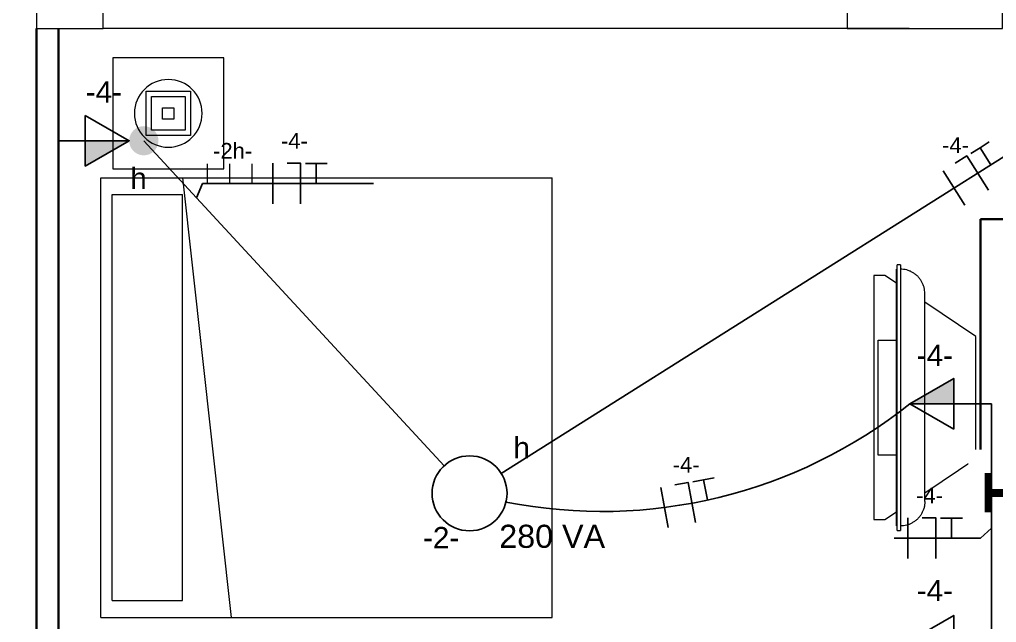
# Model space of a CAD drawing. Header units: metres. Extents: x -182 to 99, y 70 to 117.
# Drawn here: x 66.191 to 70.59, y 83.056 to 85.773 of the extents above; entities that cross this region are included whole.
import ezdxf

# ---------------------------------------------------------------- set-up
doc = ezdxf.new("R2010")
doc.units = ezdxf.units.M
doc.header["$LTSCALE"] = 0.01
doc.linetypes.add('ACAD_ISO02W100', pattern=[15, 12, -3])
for name, color, linetype, lineweight in [('A-DETL', 5, 'Continuous', 9), ('A-WALL', 2, 'Continuous', 9), ('E-LITE-EQPM', 4, 'Continuous', 9), ('I-FURN', 6, 'Continuous', 9), ('S-COLS', 6, 'Continuous', 9)]:
    doc.layers.add(name, color=color, linetype=linetype, lineweight=lineweight)
for name, color, linetype in [('FIAÇÃO', 10, 'Continuous'), ('Iluminação', 7, 'Continuous'), ('TOMADA', 7, 'ACAD_ISO02W100')]:
    doc.layers.add(name, color=color, linetype=linetype)
doc.styles.add('Arial', font='arial.ttf', dxfattribs={"height": 0.29506})
doc.styles.add('Arial_2', font='arial.ttf', dxfattribs={"height": 0.258177})
doc.dimstyles.new('Diagonal', dxfattribs={"dimscale": 0.3048, "dimtxt": 0.258177, "dimasz": 1.025262, "dimexe": 0.984252, "dimexo": 0.615157, "dimgap": 0.04101, "dimtad": 1, "dimrnd": 0.01, "dimzin": 0, "dimdsep": 46, "dimtxsty": 'Arial_2', "dimblk1": 'OBLIQUE', "dimblk2": 'OBLIQUE', "dimsah": 1, "dimcen": 0.09, "dimse1": 1, "dimse2": 1, "dimazin": 0, "dimtfac": 1, "dimtix": 1, "dimtmove": 0, "dimatfit": 3, "dimfxl": 1, "dimtvp": 1, "dimtfill": 1, "dimtolj": 1, "dimtzin": 0, "dimarcsym": 2})

# ---------------------------------------------------------------- blocks, each defined once
blk = doc.blocks.new('Pilar rectangular hormigón - 300 x 700 mm-553680-Nivel 9')
at = {"layer": 'S-COLS'}
for p, q in [((0.15, 0.35), (-0.15, 0.35)), ((-0.15, 0.35), (-0.15, -0.35)), ((0.15, -0.35), (0.15, 0.35)), ((-0.15, -0.35), (0.15, -0.35))]:
    blk.add_line(p, q, dxfattribs=at)
blk = doc.blocks.new('M_Cama-Estándar - 1981 x 2032 mm - Matrimonio grande-171284-Nivel 9')
at = {"layer": 'I-FURN'}
for p, q in [((-0.719, 0.9704), (-0.719, -1.0616)), ((-0.719, 0.9704), (1.262, 0.9704)), ((1.262, 0.9704), (1.262, -1.0616)), ((-0.6428, 0.9196), (-0.6428, 0.6021)), ((-0.6428, 0.9196), (1.1858, 0.9196)), ((1.1858, 0.9196), (1.1858, 0.6021)), ((1.262, 0.6021), (-0.719, 0.3842)), ((-0.6428, 0.6021), (1.1858, 0.6021)), ((-0.719, -1.0616), (1.262, -1.0616))]:
    blk.add_line(p, q, dxfattribs=at)
blk = doc.blocks.new('Table basse - Centre en verre - Table basse - Centre en verre 2-258564-Nivel 9')
at = {"layer": 'I-FURN'}
for p, q in [((0.2653, 0.2891), (-0.2347, 0.2891)), ((-0.2347, 0.2891), (-0.2347, -0.2109)), ((0.2653, -0.2109), (0.2653, 0.2891)), ((-0.0847, -0.0609), (-0.0847, 0.1391)), ((-0.0847, 0.1391), (0.1153, 0.1391)), ((-0.0847, -0.0609), (-0.0847, 0.1391)), ((-0.0847, 0.1391), (0.1153, 0.1391)), ((0.1153, 0.1391), (0.1153, -0.0609)), ((0.1153, 0.1391), (0.1153, -0.0609)), ((0.1153, -0.0609), (-0.0847, -0.0609)), ((0.1153, -0.0609), (-0.0847, -0.0609)), ((-0.2347, -0.2109), (0.2653, -0.2109))]:
    blk.add_line(p, q, dxfattribs=at)
blk = doc.blocks.new('Lampe de bureau - Hémisphérique - Incandescente 60 watts -259517-Nivel 9')
at = {"layer": 'E-LITE-EQPM'}
for p, q in [((-0.0762, -0.0762), (-0.0762, 0.0762)), ((-0.0762, 0.0762), (0.0762, 0.0762)), ((0.0762, 0.0762), (0.0762, -0.0762)), ((-0.0254, -0.0254), (-0.0254, 0.0254)), ((-0.0254, 0.0254), (0.0254, 0.0254)), ((0.0254, 0.0254), (0.0254, -0.0254)), ((0.0254, -0.0254), (-0.0254, -0.0254)), ((0.0762, -0.0762), (-0.0762, -0.0762))]:
    blk.add_line(p, q, dxfattribs=at)
for start, end in [(360, 180), (180, 360)]:
    blk.add_arc((0, 0), 0.1524, start, end, dxfattribs=at)
blk = doc.blocks.new('M_Mueble para TV - M_Mueble para TV-241395-Nivel 9')
at = {"layer": 'I-FURN'}
for p, q in [((0.4002, 0), (-0.1498, 0)), ((0.5546, -0.2302), (0.4002, 0)), ((-0.1498, 0), (-0.3041, -0.23)), ((-0.3899, -0.358), (-0.4248, -0.41)), ((0.6752, -0.41), (0.6403, -0.358)), ((-0.4248, -0.41), (-0.4248, -0.46)), ((0.6752, -0.46), (0.6752, -0.41)), ((-0.4248, -0.46), (0.6752, -0.46))]:
    blk.add_line(p, q, dxfattribs=at)
blk = doc.blocks.new('M_TV - Pantalla plana - 1190mm-V2-Nivel 9')
at = {"layer": 'I-FURN'}
for p, q in [((0.4646, 0.0585), (-0.4725, 0.0585)), ((-0.6025, -0.0515), (-0.6025, -0.0665)), ((-0.6025, -0.0515), (-0.5875, -0.0515)), ((-0.5875, -0.0665), (-0.6025, -0.0665)), ((-0.5875, -0.0515), (0.5796, -0.0515)), ((0.5796, -0.0665), (-0.5875, -0.0665)), ((-0.5825, -0.0665), (-0.5825, -0.0695)), ((0.5746, -0.0695), (-0.5825, -0.0695)), ((-0.2632, -0.1515), (-0.2632, -0.0695)), ((0.2553, -0.0695), (0.2553, -0.1515)), ((0.5746, -0.0695), (0.5746, -0.0665)), ((0.5796, -0.0515), (0.5946, -0.0515)), ((0.5946, -0.0665), (0.5796, -0.0665)), ((0.5946, -0.0665), (0.5946, -0.0515)), ((0.2553, -0.1515), (-0.2632, -0.1515))]:
    blk.add_line(p, q, dxfattribs=at)
for points in [[(-0.4725, 0.0585), (-0.4774, 0.0585), (-0.4871, 0.0579), (-0.501, 0.0551), (-0.5124, 0.0512), (-0.5212, 0.0473), (-0.5276, 0.0439), (-0.5336, 0.0401), (-0.5395, 0.0359), (-0.5451, 0.0313), (-0.5504, 0.0264), (-0.5552, 0.0211), (-0.5598, 0.0156), (-0.5641, 0.0097), (-0.5691, 0.0015), (-0.5744, -0.0092), (-0.5806, -0.0275), (-0.5825, -0.0419), (-0.5825, -0.0515)], [(0.4646, 0.0585), (0.4694, 0.0585), (0.479, 0.0579), (0.4932, 0.0551), (0.5046, 0.0512), (0.5133, 0.0473), (0.5197, 0.0439), (0.5258, 0.0401), (0.5316, 0.0359), (0.5372, 0.0313), (0.5425, 0.0264), (0.5474, 0.0211), (0.552, 0.0156), (0.5562, 0.0097), (0.5612, 0.0015), (0.5665, -0.0092), (0.5727, -0.0275), (0.5746, -0.0419), (0.5746, -0.0515)]]:
    blk.add_open_spline(points, degree=3, knots=[0, 0, 0, 0, 0.083333, 0.166667, 0.25, 0.291667, 0.333333, 0.375, 0.416667, 0.458333, 0.5, 0.541667, 0.583333, 0.625, 0.666667, 0.75, 0.833333, 1, 1, 1, 1], dxfattribs=at)
blk = doc.blocks.new('_Oblique')
at = {"color": 0, "linetype": 'ByBlock', "lineweight": -2}
blk.add_line((-0.5, -0.5), (0.5, 0.5), dxfattribs=at)
blk = doc.blocks.new('*D722')
at = {"color": 0, "lineweight": -2, "transparency": 16777216}
blk.add_line((61.5171, 111.7267), (61.5171, 81.3425), dxfattribs=at)
at = {"layer": 'Defpoints', "color": 0, "transparency": 16777216}
for p in [(66.8071, 111.7267), (61.5171, 81.3425), (66.8171, 81.3425)]:
    blk.add_point(p, dxfattribs=at)
at = {"color": 0, "lineweight": -2, "transparency": 16777216, "xscale": 0.3124999999999999, "yscale": 0.3124999999999999, "zscale": 0.3124999999999999}
for p, rotation in [((61.5171, 111.7267), 90), ((61.5171, 81.3425), 270)]:
    blk.add_blockref('_Oblique', p, dxfattribs=dict(at, rotation=rotation))
at = {"color": 0, "transparency": 16777216, "insert": (61.3727, 96.5346), "char_height": 0.25818, "attachment_point": 5, "rotation": 90, "style": 'Arial_2', "bg_fill": 3, "box_fill_scale": 1.1, "bg_fill_color": 256, "bg_fill_true_color": 13158600, "bg_fill_transparency": 0}
blk.add_mtext('\\A1;30.38', dxfattribs=at)
blk = doc.blocks.new('*D726')
at = {"color": 0, "lineweight": -2, "transparency": 16777216}
blk.add_line((62.5171, 97.9927), (62.5171, 82.2325), dxfattribs=at)
at = {"layer": 'Defpoints', "color": 0, "transparency": 16777216}
for p in [(65.5171, 97.9927), (62.5171, 82.2325), (66.8171, 82.2325)]:
    blk.add_point(p, dxfattribs=at)
at = {"color": 0, "lineweight": -2, "transparency": 16777216, "xscale": 0.3124999999999999, "yscale": 0.3124999999999999, "zscale": 0.3124999999999999}
for p, rotation in [((62.5171, 97.9927), 90), ((62.5171, 82.2325), 270)]:
    blk.add_blockref('_Oblique', p, dxfattribs=dict(at, rotation=rotation))
at = {"color": 0, "transparency": 16777216, "insert": (62.3728, 90.1126), "char_height": 0.25818, "attachment_point": 5, "rotation": 90, "style": 'Arial_2', "bg_fill": 3, "box_fill_scale": 1.1, "bg_fill_color": 256, "bg_fill_true_color": 13158600, "bg_fill_transparency": 0}
blk.add_mtext('\\A1;15.76', dxfattribs=at)
blk = doc.blocks.new('*D736')
at = {"color": 0, "lineweight": -2, "transparency": 16777216}
blk.add_line((63.5171, 86.3327), (63.5171, 82.4325), dxfattribs=at)
at = {"layer": 'Defpoints', "color": 0, "transparency": 16777216}
for p in [(67.5762, 86.3327), (63.5171, 82.4325), (67.0171, 82.4325)]:
    blk.add_point(p, dxfattribs=at)
at = {"color": 0, "lineweight": -2, "transparency": 16777216, "xscale": 0.3124999999999999, "yscale": 0.3124999999999999, "zscale": 0.3124999999999999}
for p, rotation in [((63.5171, 86.3327), 90), ((63.5171, 82.4325), 270)]:
    blk.add_blockref('_Oblique', p, dxfattribs=dict(at, rotation=rotation))
at = {"color": 0, "transparency": 16777216, "insert": (63.3727, 84.3826), "char_height": 0.25818, "attachment_point": 5, "rotation": 90, "style": 'Arial_2', "bg_fill": 3, "box_fill_scale": 1.1, "bg_fill_color": 256, "bg_fill_true_color": 13158600, "bg_fill_transparency": 0}
blk.add_mtext('\\A1;3.90', dxfattribs=at)
blk = doc.blocks.new('*D743')
at = {"color": 0, "lineweight": -2, "transparency": 16777216}
blk.add_line((64.5171, 88.2027), (64.5171, 81.3425), dxfattribs=at)
at = {"layer": 'Defpoints', "color": 0, "transparency": 16777216}
for p in [(66.2671, 88.2027), (64.5171, 81.3425), (66.8171, 81.3425)]:
    blk.add_point(p, dxfattribs=at)
at = {"color": 0, "lineweight": -2, "transparency": 16777216, "xscale": 0.3124999999999999, "yscale": 0.3124999999999999, "zscale": 0.3124999999999999}
for p, rotation in [((64.5171, 88.2027), 90), ((64.5171, 81.3425), 270)]:
    blk.add_blockref('_Oblique', p, dxfattribs=dict(at, rotation=rotation))
at = {"color": 0, "transparency": 16777216, "insert": (64.3728, 84.7726), "char_height": 0.25818, "attachment_point": 5, "rotation": 90, "style": 'Arial_2', "bg_fill": 3, "box_fill_scale": 1.1, "bg_fill_color": 256, "bg_fill_true_color": 13158600, "bg_fill_transparency": 0}
blk.add_mtext('\\A1;6.86', dxfattribs=at)
blk = doc.blocks.new('*D808')
at = {"color": 0, "lineweight": -2, "transparency": 16777216}
blk.add_line((86.913, 110.5367), (86.913, 81.3425), dxfattribs=at)
at = {"layer": 'Defpoints', "color": 0, "transparency": 16777216}
for p in [(78.2131, 110.5367), (67.3452, 81.3425), (86.913, 81.3425)]:
    blk.add_point(p, dxfattribs=at)
at = {"color": 0, "lineweight": -2, "transparency": 16777216, "xscale": 0.3124999999999999, "yscale": 0.3124999999999999, "zscale": 0.3124999999999999}
for p, rotation in [((86.913, 110.5367), 90), ((86.913, 81.3425), 270)]:
    blk.add_blockref('_Oblique', p, dxfattribs=dict(at, rotation=rotation))
at = {"color": 0, "transparency": 16777216, "insert": (86.7687, 95.9396), "char_height": 0.25818, "attachment_point": 5, "rotation": 90, "style": 'Arial_2', "bg_fill": 3, "box_fill_scale": 1.1, "bg_fill_color": 256, "bg_fill_true_color": 13158600, "bg_fill_transparency": 0}
blk.add_mtext('\\A1;29.19', dxfattribs=at)
blk = doc.blocks.new('Pilar rectangular hormigón - 300 x 700 mm-506285-Planta Baja')
at = {"layer": 'S-COLS'}
for p, q in [((0.15, 0.35), (-0.15, 0.35)), ((-0.15, 0.35), (-0.15, -0.35)), ((0.15, -0.35), (0.15, 0.35)), ((-0.15, -0.35), (0.15, -0.35))]:
    blk.add_line(p, q, dxfattribs=at)
blk = doc.blocks.new('fnt')
at = {"layer": 'FIAÇÃO', "color": 1}
blk.add_line((-91.754, 85.1588), (-91.754, 85.3417), dxfattribs=at)
at = {"layer": 'FIAÇÃO', "color": 3}
blk.add_line((-91.5578, 85.2489), (-91.5578, 85.3404), dxfattribs=at)
at = {"layer": 'FIAÇÃO', "color": 5}
blk.add_lwpolyline([(-91.6285, 85.1588), (-91.6285, 85.3417), (-91.6895, 85.3417)], dxfattribs=at)
at = {"layer": 'FIAÇÃO', "color": 3}
blk.add_lwpolyline([(-91.6066, 85.3404), (-91.5578, 85.3404), (-91.509, 85.3404)], dxfattribs=at)

msp = doc.modelspace()

# ---------------------------------------------------------------- linework, layer by layer
at = {"layer": 'A-DETL'}
msp.add_line((70.1971, 85.7327), (66.5671, 85.7327), dxfattribs=at)
at = {"layer": 'A-WALL', "color": 7, "lineweight": 35}
for p, q in [((66.2671, 85.7327), (66.2671, 82.9325)), ((66.3671, 82.9325), (66.3671, 85.7327)), ((70.6871, 84.8727), (70.5171, 84.8727)), ((70.5171, 84.8727), (70.5171, 82.5325))]:
    msp.add_line(p, q, dxfattribs=at)

# ---------------------------------------------------------------- block references
at = {"layer": 'E-LITE-EQPM', "rotation": 89.99999999999973}
msp.add_blockref('Lampe de bureau - Hémisphérique - Incandescente 60 watts -259517-Nivel 9', (66.8608, 85.3498), dxfattribs=at)
at = {"layer": 'I-FURN'}
for name, p, rotation in [('Table basse - Centre en verre - Table basse - Centre en verre 2-258564-Nivel 9', (66.8999, 85.3344), 89.99999999999973), ('M_Cama-Estándar - 1981 x 2032 mm - Matrimonio grande-171284-Nivel 9', (67.5276, 83.7978), 89.9999999999995), ('M_TV - Pantalla plana - 1190mm-V2-Nivel 9', (70.2086, 84.0653), 269.9999999999994), ('M_Mueble para TV - M_Mueble para TV-241395-Nivel 9', (70.4971, 84.1944), 269.9999999999997)]:
    msp.add_blockref(name, p, dxfattribs=dict(at, rotation=rotation))
at = {"layer": 'S-COLS'}
msp.add_blockref('Pilar rectangular hormigón - 300 x 700 mm-553680-Nivel 9', (66.4171, 86.0827), dxfattribs=at)

# ---------------------------------------------------------------- next in the draw order: texts
at = {"color": 7, "transparency": 33554687, "insert": (71.2929, 83.7608), "char_height": 0.29506, "width": 0.93599, "attachment_point": 1, "rotation": 270, "line_spacing_factor": 0.938532, "style": 'Arial', "bg_fill": 3, "box_fill_scale": 1.25, "bg_fill_color": 7, "bg_fill_transparency": 0}
msp.add_mtext('WC 1', dxfattribs=at)

# ---------------------------------------------------------------- next in the draw order: dimensions: what is measured, and where the dimension line sits
at = {"color": 1}
dim = msp.add_linear_dim(base=(61.5171, 81.3425), p1=(66.8071, 111.7267), p2=(66.8171, 81.3425), angle=90, dimstyle='Diagonal', override={"dimpost": '<>'}, dxfattribs=at)
dim.commit()
dim.dimension.update_dxf_attribs({"geometry": '*D722', "text_midpoint": (61.3727, 96.5346)})

# ---------------------------------------------------------------- next in the draw order: dimensions: what is measured, and where the dimension line sits
dim = msp.add_linear_dim(base=(62.5171, 82.2325), p1=(65.5171, 97.9927), p2=(66.8171, 82.2325), angle=90, dimstyle='Diagonal', override={"dimpost": '<>', "dimtmove": 1}, dxfattribs=at)
dim.commit()
dim.dimension.update_dxf_attribs({"geometry": '*D726', "text_midpoint": (62.3728, 90.1126)})

# ---------------------------------------------------------------- next in the draw order: dimensions: what is measured, and where the dimension line sits
dim = msp.add_linear_dim(base=(63.5171, 82.4325), p1=(67.5762, 86.3327), p2=(67.0171, 82.4325), angle=90, dimstyle='Diagonal', override={"dimpost": '<>', "dimtmove": 1}, dxfattribs=at)
dim.commit()
dim.dimension.update_dxf_attribs({"geometry": '*D736', "text_midpoint": (63.3727, 84.3826)})

# ---------------------------------------------------------------- next in the draw order: linework, layer by layer
at = {"layer": 'FIAÇÃO', "color": 18, "lineweight": 20, "true_color": 0x000000}
for p, q in [((67.0379, 85.0334), (67.0379, 85.1218)), ((67.1379, 85.0334), (67.1379, 85.1218)), ((67.2379, 85.0334), (67.2379, 85.1218))]:
    msp.add_line(p, q, dxfattribs=at)
at = {"layer": 'Iluminação', "color": 0, "ltscale": 0.5}
msp.add_line((66.9881, 84.9689), (67.0142, 85.0334), dxfattribs=at)

# ---------------------------------------------------------------- next in the draw order: texts
at = {"layer": 'FIAÇÃO', "lineweight": 20, "style": 'Arial'}
msp.add_text('-2h-', height=0.07075, dxfattribs=at).set_placement((67.0626, 85.1456))

# ---------------------------------------------------------------- next in the draw order: dimensions: what is measured, and where the dimension line sits
at = {"color": 1}
for base, p1, p2, override, picture, middle in [((86.913, 81.3425), (78.2131, 110.5367), (67.3452, 81.3425), {"dimpost": '<>'}, '*D808', (86.7687, 95.9396)), ((64.5171, 81.3425), (66.2671, 88.2027), (66.8171, 81.3425), {"dimpost": '<>', "dimtmove": 1}, '*D743', (64.3728, 84.7726))]:
    dim = msp.add_linear_dim(base=base, p1=p1, p2=p2, angle=90, dimstyle='Diagonal', override=override, dxfattribs=at)
    dim.commit()
    dim.dimension.update_dxf_attribs({"geometry": picture, "text_midpoint": middle})

# ---------------------------------------------------------------- next in the draw order: hatches: boundary and pattern name
at = {"layer": 'Iluminação', "ltscale": 0.5, "true_color": 0xffffff}
h = msp.add_hatch(color=7, dxfattribs=at)
h.dxf.hatch_style = 1
h.paths.add_polyline_path([(66.7506, 85.1606, 1), (66.7506, 85.2922, 1)])
for points in [[(66.6848, 85.2264), (66.487, 85.2264), (66.487, 85.1122)], [(70.1995, 84.0413), (70.3973, 84.0413), (70.3973, 84.1554)]]:
    msp.add_hatch(color=7, dxfattribs=at).paths.add_polyline_path(points)

# ---------------------------------------------------------------- next in the draw order: linework, layer by layer
at = {"layer": 'Iluminação', "color": 0, "ltscale": 0.5}
for p, q in [((71.1887, 85.5126), (68.3599, 83.7277)), ((68.1027, 83.7616), (66.7504, 85.2264)), ((67.0142, 85.0334), (67.7846, 85.0334)), ((70.5171, 84.0413), (70.5671, 84.0413)), ((70.5671, 82.9731), (70.5671, 84.0413)), ((70.5671, 83.4811), (70.5171, 83.4358)), ((70.5171, 83.4358), (70.1296, 83.4358))]:
    msp.add_line(p, q, dxfattribs=at)
at = {"layer": 'Iluminação', "color": 7, "ltscale": 0.5, "true_color": 0xffffff}
for points in [[(66.487, 85.3406), (66.6848, 85.2264), (66.487, 85.1122)], [(70.3973, 83.9271), (70.1995, 84.0413), (70.3973, 84.1554)], [(70.3973, 82.8589), (70.1995, 82.9731), (70.3973, 83.0873)]]:
    msp.add_lwpolyline(points, close=True, dxfattribs=at)
for points in [[(66.3671, 85.2264), (66.6848, 85.2264)], [(70.5171, 84.0413), (70.1995, 84.0413)]]:
    msp.add_lwpolyline(points, dxfattribs=at)
msp.add_circle((68.2171, 83.6376), 0.1688, dxfattribs=at)
at = {"layer": 'Iluminação', "color": 0, "ltscale": 0.5}
msp.add_arc((68.814, 85.776), 2.2201, 258.7614, 308.6139, dxfattribs=at)

# ---------------------------------------------------------------- next in the draw order: block references
at = {"layer": 'S-COLS', "rotation": 269.9999999999996}
msp.add_blockref('Pilar rectangular hormigón - 300 x 700 mm-506285-Planta Baja', (70.2675, 85.8827), dxfattribs=at)
at = {"layer": 'TOMADA', "color": 0}
for p, rotation in [((193.4886, 61.8797), 32.25140048603793), ((174.8198, 16.4275), 10.47599855456391)]:
    msp.add_blockref('fnt', p, dxfattribs=dict(at, rotation=rotation))
for p in [(159.085, -0.2169), (161.945, -1.8144)]:
    msp.add_blockref('fnt', p, dxfattribs=at)

# ---------------------------------------------------------------- next in the draw order: texts
at = {"layer": 'FIAÇÃO', "lineweight": 20, "style": 'Arial'}
for p in [(67.3682, 85.1907), (70.3449, 85.1712), (69.1319, 83.731), (70.2282, 83.5931)]:
    msp.add_text('-4-', height=0.07075, dxfattribs=at).set_placement(p)
at = {"layer": 'Iluminação', "color": 7, "ltscale": 0.5, "true_color": 0xffffff, "style": 'Arial'}
for s, height, p in [('-4-', 0.09589, (66.4888, 85.3987)), ('h', 0.0959, (66.6893, 85.0091)), ('-4-', 0.09589, (70.2306, 84.2119)), ('h', 0.0959, (68.4145, 83.795)), ('-2-', 0.09589, (68.0074, 83.3901)), ('-4-', 0.09589, (70.2306, 83.1518))]:
    msp.add_text(s, height=height, dxfattribs=at).set_placement(p)
at = {"layer": 'Iluminação', "color": 7, "ltscale": 0.5, "true_color": 0xffffff, "insert": (68.5892, 83.3905), "char_height": 0.104025, "width": 0.595396, "attachment_point": 8, "style": 'Arial'}
msp.add_mtext('{\\H0.0275x;\\P\\P}280 VA', dxfattribs=at)

doc.saveas('drawing.dxf')
